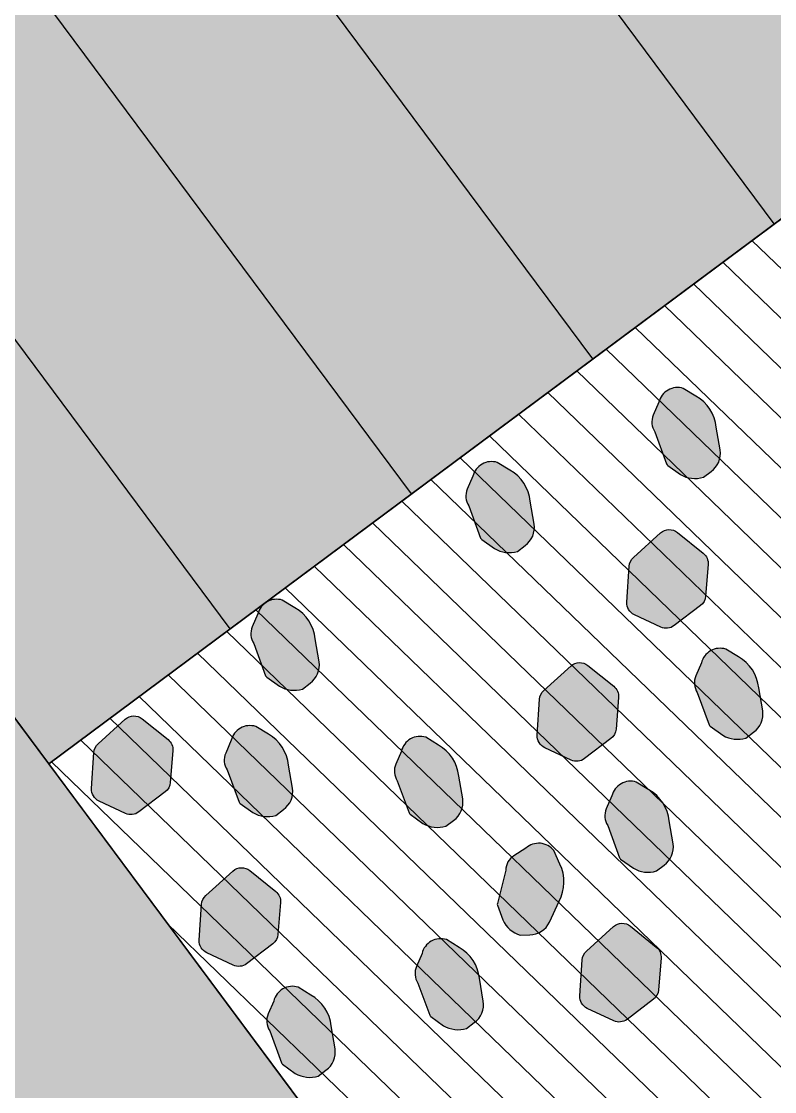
# Model space of a CAD drawing. Header units: millimetres. Extents: x 60.6 to 115.2, y 47.4 to 73.6.
# Drawn here: x 74.136 to 74.803, y 64.073 to 65.02 of the extents above; entities that cross this region are included whole.
import ezdxf

# ---------------------------------------------------------------- set-up
doc = ezdxf.new("R2010")
doc.units = ezdxf.units.MM
doc.layers.add('HATCH', color=252, linetype='Continuous', lineweight=0)
doc.layers.add('paving', color=251, linetype='Continuous', lineweight=30)
doc.layers.add('hatch 3', color=7, linetype='Continuous', true_color=0x57792a)
doc.layers.add('kamni', color=250, linetype='Continuous')

msp = doc.modelspace()

# ---------------------------------------------------------------- hatches: boundary and pattern name
at = {"layer": 'HATCH'}
h = msp.add_hatch(color=254, dxfattribs=at)
h.set_gradient(color1=(241, 224, 197), color2=(229, 198, 148), rotation=45, one_color=1, tint=0.7400000095367432, name='INVSPHERICAL')
h.paths.add_polyline_path([(74.16054920568001, 64.36295702887958), (71.79395749338255, 67.54381102388379), (72.67648784052335, 68.20042368472161), (75.0430795528224, 65.01956968971842)])
h = msp.add_hatch(color=254, dxfattribs=at)
h.set_gradient(color1=(241, 224, 197), color2=(229, 198, 148), rotation=45, one_color=1, tint=0.7400000095367432, name='INVSPHERICAL')
h.paths.add_polyline_path([(72.28810694884828, 58.85666559282595), (71.99666243536603, 59.88624360729148), (72.10006690323712, 59.96317771274346), (72.19146111161626, 60.03117604792067), (72.73072178708571, 60.43239215131268), (74.73116627184959, 61.92074570227498), (71.58857777856008, 66.14459010753683), (70.46230397407021, 65.30662952975752), (70.17085946077304, 66.3362075435698), (70.20955975139645, 66.36500100271985), (70.26618778528916, 66.40713290688939), (70.34154037068527, 66.46319609129796), (71.7939574933813, 67.54381102388288), (72.27149397399148, 66.9019707714159), (72.39087809414389, 66.7415107082993), (75.32245297884162, 62.80128238958082), (75.77856147985881, 62.18824274270128), (76.13038718819564, 61.71536598745342), (75.32808687261206, 61.11844538669118), (74.81336000500949, 60.73548271664106), (74.22640784799717, 60.29878360612452), (73.3179974739885, 59.62291590962786), (72.38503187673757, 58.92877884650511)])
at = {"layer": 'hatch 3', "linetype": 'Continuous'}
h = msp.add_hatch(dxfattribs=at)
h.set_pattern_fill('ANSI31', color=41, scale=0.01, angle=91, style=0)
h.set_pattern_definition([(136, (679.4135977810487, -569.1557750629456), (-0.02205540326207316, -0.02283903866075217), [])])
h.paths.add_polyline_path([(74.8171618665184, 63.4804266817373), (74.16054920567979, 64.36295702887924), (75.04307955282184, 65.01956968971785), (75.69969221366034, 64.13703934257592)])
at = {"layer": 'kamni', "linetype": 'ByBlock', "ltscale": 2}
h = msp.add_hatch(color=256, dxfattribs=at)
h.set_gradient(color1=(130, 130, 130), color2=(64, 64, 64), one_color=1, tint=0.25, name='INVSPHERICAL')
edge = h.paths.add_edge_path()
edge.add_line((74.7396920235957, 64.61643031866504), (74.74649122530775, 64.62156165779777))
edge.add_arc((74.73512104003294, 64.63756557449346), 0.01963177176890384, 305.3923722487573, 368.8351001129976)
edge.add_line((74.75451987052259, 64.64058084204714), (74.75106911861792, 64.66076049950141))
edge.add_arc((74.71561412813026, 64.65709248007988), 0.03564422417386991, 5.906559682272529, 60.58350187326226)
edge.add_line((74.73312095266635, 64.68814118072294), (74.72193951513168, 64.69503663952071))
edge.add_arc((74.71684545240953, 64.67878102699524), 0.01703509358927651, 72.60044115239825, 166.4045270116866)
edge.add_line((74.70028768935833, 64.68278538666152), (74.69539761100384, 64.67136519874282))
edge.add_arc((74.70955965387009, 64.66516609418795), 0.01545937758862131, 156.3597200712953, 213.6489481306258)
edge.add_line((74.69669052327049, 64.65660000797322), (74.70718812303778, 64.62819771670627))
edge.add_arc((74.70961058652938, 64.62901447703234), 0.002556448082472068, 198.6321022814706, 234.2104867513443)
edge.add_line((74.70811555212663, 64.62694076081914), (74.71933398205158, 64.61885289469262))
edge.add_arc((74.73227435904516, 64.64084657694025), 0.02551813895145151, 239.5288101117863, 286.8987928476483)
h = msp.add_hatch(color=256, dxfattribs=at)
h.set_gradient(color1=(130, 130, 130), color2=(64, 64, 64), one_color=1, tint=0.25, name='INVSPHERICAL')
edge = h.paths.add_edge_path()
edge.add_line((74.57515279987183, 64.5509254538971), (74.58195200161435, 64.55605679307939))
edge.add_arc((74.57058181636444, 64.57206070978748), 0.01963177176458585, 305.3923721685752, 368.8351000327227)
edge.add_line((74.58998064685397, 64.5750759773133), (74.58652989491884, 64.59525563471846))
edge.add_arc((74.55107490439889, 64.59158761535105), 0.03564422420041678, 5.906559590407308, 60.58350178144374)
edge.add_line((74.56858172899774, 64.6226363159891), (74.55740029140782, 64.62953177475276))
edge.add_arc((74.55230622869738, 64.61327616227015), 0.01703509354487612, 72.60044114687348, 166.4045270058792)
edge.add_line((74.53574846568972, 64.61728052192768), (74.53085838731045, 64.60586033402444))
edge.add_arc((74.54502043020716, 64.59966122941671), 0.01545937763773078, 156.3597199370911, 213.6489479967171)
edge.add_line((74.53215129954663, 64.59109514320483), (74.54264889936917, 64.56269285197288))
edge.add_arc((74.54507136282496, 64.56350961226792), 0.002556448038621741, 198.6321018787561, 234.2104863483453)
edge.add_line((74.54357632843323, 64.56143589610076), (74.55479475838285, 64.55334802995878))
edge.add_arc((74.5677351353878, 64.57534171212649), 0.02551813888833325, 239.5288099987867, 286.8987927346714)
h = msp.add_hatch(color=256, dxfattribs=at)
h.set_gradient(color1=(130, 130, 130), color2=(163, 163, 163), centered=1, one_color=1, tint=0.6399999856948853, name='SPHERICAL')
edge = h.paths.add_edge_path()
edge.add_line((74.74389038908885, 64.53927365453751), (74.7416262295369, 64.51119256566813))
edge.add_arc((74.73014349425785, 64.51211841098473), 0.01151999995830027, 307.2414973696505, 355.39025156781145, ccw=False)
edge.add_line((74.73711512008867, 64.50294743326617), (74.71379765167558, 64.48522187882304))
edge.add_arc((74.70682602581155, 64.49439285658832), 0.01152000001559035, 244.97052524652912, 307.2414973604518, ccw=False)
edge.add_line((74.7019520930669, 64.48395469679076), (74.67860968014543, 64.49485406533199))
edge.add_arc((74.68348361290316, 64.50529222509965), 0.01151999999401374, 176.3479944040464, 244.9705251246946, ccw=False)
edge.add_line((74.67198700629297, 64.50602600729712), (74.67401025636639, 64.53772548309712))
edge.add_arc((74.6855068629817, 64.53699170091124), 0.01151999999841586, 132.0214219810017, 176.3479944632241, ccw=False)
edge.add_line((74.67779527810399, 64.54554984665879), (74.70181332640595, 64.56719206030016))
edge.add_arc((74.70952491127991, 64.55863391454977), 0.01151999999796497, 51.144963875620874, 132.0214219576772, ccw=False)
edge.add_line((74.7167520077503, 64.56760494997275), (74.73963475023686, 64.54917053531858))
edge.add_arc((74.73240765375101, 64.54019949988094), 0.01152000001906038, -4.609748541704789, 51.14496386149659, ccw=False)
h = msp.add_hatch(color=256, dxfattribs=at)
h.set_gradient(color1=(130, 130, 130), color2=(64, 64, 64), one_color=1, tint=0.25, name='INVSPHERICAL')
edge = h.paths.add_edge_path()
edge.add_line((74.3849599934025, 64.42918182510391), (74.39175919514514, 64.43431316428621))
edge.add_arc((74.38038900989477, 64.45031708099441), 0.0196317717649419, 305.392372169465, 368.8351000335534)
edge.add_line((74.39978784038465, 64.45333234852058), (74.39633708844951, 64.47351200592527))
edge.add_arc((74.36088209792956, 64.46984398655798), 0.03564422420040508, 5.906559590225536, 60.58350178119481)
edge.add_line((74.37838892252853, 64.50089268719591), (74.3672074849386, 64.50778814595958))
edge.add_arc((74.36211342222816, 64.49153253347697), 0.01703509354487612, 72.60044114687348, 166.4045270058792)
edge.add_line((74.34555565922051, 64.4955368931345), (74.34066558084123, 64.48411670523126))
edge.add_arc((74.3548276237376, 64.47791760062375), 0.01545937763732717, 156.3597199373562, 213.648947996716)
edge.add_line((74.34195849307741, 64.4693515144121), (74.35245609289996, 64.4409492231797))
edge.add_arc((74.35487855635574, 64.44176598347474), 0.002556448038621741, 198.6321018787561, 234.2104863483453)
edge.add_line((74.35338352196402, 64.43969226730758), (74.36460195191376, 64.43160440116606))
edge.add_arc((74.37754232891916, 64.4535980833333), 0.02551813888817191, 239.5288099973889, 286.8987927332059)
h = msp.add_hatch(color=256, dxfattribs=at)
h.set_gradient(color1=(130, 130, 130), color2=(64, 64, 64), one_color=1, tint=0.25, name='INVSPHERICAL')
edge = h.paths.add_edge_path()
edge.add_line((74.77729921113166, 64.38584831085313), (74.78409841284383, 64.39097964998587))
edge.add_arc((74.7727282275689, 64.40698356668145), 0.01963177176887701, 305.39237224922, 368.8351001133764)
edge.add_line((74.79212705805844, 64.40999883423524), (74.78867630615389, 64.4301784916895))
edge.add_arc((74.75322131566622, 64.42651047226798), 0.03564422417386991, 5.906559682272529, 60.58350187326226)
edge.add_line((74.77072814020232, 64.45755917291103), (74.75954670266765, 64.4644546317088))
edge.add_arc((74.7544526399455, 64.44819901918333), 0.01703509358927651, 72.60044115239825, 166.4045270116866)
edge.add_line((74.7378948768943, 64.45220337884962), (74.73300479853981, 64.44078319093092))
edge.add_arc((74.74716684140606, 64.43458408637605), 0.01545937758862131, 156.3597200712953, 213.6489481306258)
edge.add_line((74.73429771080646, 64.42601800016132), (74.74479531057375, 64.39761570889436))
edge.add_arc((74.74721777406546, 64.39843246922067), 0.002556448082652441, 198.6321022854854, 234.2104867543244)
edge.add_line((74.74572273966271, 64.39635875300723), (74.75694116958744, 64.38827088688072))
edge.add_arc((74.76988154658113, 64.41026456912846), 0.02551813895160715, 239.5288101116957, 286.8987928475742)
h = msp.add_hatch(color=256, dxfattribs=at)
h.set_gradient(color1=(130, 130, 130), color2=(163, 163, 163), centered=1, one_color=1, tint=0.6399999856948853, name='SPHERICAL')
edge = h.paths.add_edge_path()
edge.add_line((74.6646740966421, 64.42168996842008), (74.66240993709005, 64.3936088795507))
edge.add_arc((74.65092720181099, 64.39453472486719), 0.01151999995829113, 307.2414973704428, 355.39025156837505, ccw=False)
edge.add_line((74.65789882764193, 64.38536374714874), (74.63458135922883, 64.36763819270561))
edge.add_arc((74.6276097333648, 64.37680917047089), 0.01152000001559035, 244.97052524652912, 307.2414973604518, ccw=False)
edge.add_line((74.62273580062015, 64.36637101067333), (74.59939338769868, 64.37727037921456))
edge.add_arc((74.60426732045642, 64.38770853898211), 0.01151999999391073, 176.3479944034461, 244.9705251244554, ccw=False)
edge.add_line((74.59277071384633, 64.3884423211797), (74.59479396391953, 64.42014179697969))
edge.add_arc((74.60629057053484, 64.4194080147937), 0.0115199999984231, 132.0214219802031, 176.3479944626598, ccw=False)
edge.add_line((74.59857898565724, 64.42796616054136), (74.62259703395921, 64.44960837418273))
edge.add_arc((74.63030861883317, 64.44105022843235), 0.01151999999796497, 51.14496387606118, 132.0214219576772, ccw=False)
edge.add_line((74.63753571530344, 64.45002126385532), (74.66041845779012, 64.43158684920115))
edge.add_arc((74.65319136130427, 64.42261581376351), 0.01152000001906038, -4.609748541704789, 51.14496386149659, ccw=False)
h = msp.add_hatch(color=256, dxfattribs=at)
h.set_gradient(color1=(130, 130, 130), color2=(163, 163, 163), centered=1, one_color=1, tint=0.6399999856948853, name='SPHERICAL')
edge = h.paths.add_edge_path()
edge.add_line((74.27036635902539, 64.37452281663604), (74.26810219947333, 64.34644172776666))
edge.add_arc((74.25661946419439, 64.34736757308315), 0.01151999995817781, 307.24149736999266, 355.3902515683296, ccw=False)
edge.add_line((74.26359109002522, 64.3381965953647), (74.24027362161212, 64.32047104092157))
edge.add_arc((74.23330199574809, 64.32964201868685), 0.01152000001559035, 244.97052524652912, 307.2414973604518, ccw=False)
edge.add_line((74.22842806300343, 64.3192038588893), (74.20508565008197, 64.33010322743053))
edge.add_arc((74.20995958283982, 64.34054138719807), 0.01151999999395883, 176.3479944034821, 244.970525123943, ccw=False)
edge.add_line((74.19846297622962, 64.34127516939566), (74.20048622630281, 64.37297464519565))
edge.add_arc((74.21198283291812, 64.37224086300967), 0.0115199999984231, 132.0214219802031, 176.3479944626598, ccw=False)
edge.add_line((74.20427124804053, 64.38079900875732), (74.2282892963425, 64.40244122239869))
edge.add_arc((74.23600088121634, 64.39388307664831), 0.01151999999788886, 51.144963875620874, 132.0214219572571, ccw=False)
edge.add_line((74.24322797768673, 64.40285411207128), (74.2661107201734, 64.38441969741712))
edge.add_arc((74.25888362368744, 64.37544866197948), 0.0115200000191317, -4.609748541659485, 51.14496386105628, ccw=False)
h = msp.add_hatch(color=256, dxfattribs=at)
h.set_gradient(color1=(130, 130, 130), color2=(64, 64, 64), one_color=1, tint=0.25, name='INVSPHERICAL')
edge = h.paths.add_edge_path()
edge.add_line((74.36142623832541, 64.31746220836101), (74.36822544003746, 64.32259354749374))
edge.add_arc((74.35685525476265, 64.33859746418943), 0.01963177176890384, 305.3923722487573, 368.8351001129976)
edge.add_line((74.3762540852523, 64.34161273174311), (74.37280333334763, 64.36179238919738))
edge.add_arc((74.33734834285997, 64.35812436977585), 0.03564422417386991, 5.906559682272529, 60.58350187326226)
edge.add_line((74.35485516739607, 64.3891730704189), (74.3436737298614, 64.39606852921668))
edge.add_arc((74.33857966713924, 64.37981291669121), 0.01703509358927651, 72.60044115239825, 166.4045270116866)
edge.add_line((74.32202190408805, 64.38381727635749), (74.31713182573355, 64.37239708843879))
edge.add_arc((74.3312938685998, 64.36619798388392), 0.01545937758862131, 156.3597200712953, 213.6489481306258)
edge.add_line((74.3184247380002, 64.3576318976692), (74.3289223377675, 64.32922960640224))
edge.add_arc((74.33134480125909, 64.33004636672831), 0.002556448082472068, 198.6321022814706, 234.2104867513443)
edge.add_line((74.32984976685634, 64.32797265051511), (74.3410681967813, 64.31988478438859))
edge.add_arc((74.35400857377488, 64.34187846663622), 0.02551813895145151, 239.5288101117863, 286.8987928476483)
h = msp.add_hatch(color=256, dxfattribs=at)
h.set_gradient(color1=(130, 130, 130), color2=(64, 64, 64), one_color=1, tint=0.25, name='INVSPHERICAL')
edge = h.paths.add_edge_path()
edge.add_line((74.51191835172517, 64.3079027515455), (74.51871755343734, 64.31303409067823))
edge.add_arc((74.50734736816287, 64.32903800737358), 0.01963177176842827, 305.3923722485224, 368.8351001128735)
edge.add_line((74.52674619865206, 64.33205327492715), (74.5232954467474, 64.35223293238187))
edge.add_arc((74.48784045626019, 64.34856491296011), 0.03564422417344097, 5.9065596827113, 60.58350187371948)
edge.add_line((74.50534728079583, 64.37961361360294), (74.49416584326116, 64.38650907240117))
edge.add_arc((74.48907178053923, 64.37025345987547), 0.01703509358942549, 72.60044115335668, 166.4045270125197)
edge.add_line((74.47251401748792, 64.37425781954153), (74.46762393913332, 64.36283763162282))
edge.add_arc((74.48178598199945, 64.35663852706796), 0.01545937758851716, 156.3597200711264, 213.6489481308593)
edge.add_line((74.46891685139997, 64.34807244085323), (74.47941445116737, 64.31967014958673))
edge.add_arc((74.48183691465965, 64.32048690991257), 0.002556448083045796, 198.6321022717574, 234.2104867419233)
edge.add_line((74.48034188025622, 64.31841319369914), (74.49156031018106, 64.31032532757263))
edge.add_arc((74.50450068717419, 64.33231900982048), 0.02551813895141688, 239.5288101129252, 286.8987928487737)
h = msp.add_hatch(color=256, dxfattribs=at)
h.set_gradient(color1=(130, 130, 130), color2=(64, 64, 64), one_color=1, tint=0.25, name='INVSPHERICAL')
edge = h.paths.add_edge_path()
edge.add_line((74.69808291868492, 64.2682646247357), (74.70488212039697, 64.27339596386844))
edge.add_arc((74.69351193512216, 64.28939988056413), 0.01963177176890384, 305.3923722487573, 368.8351001129976)
edge.add_line((74.71291076561181, 64.29241514811781), (74.70946001370714, 64.31259480557208))
edge.add_arc((74.67400502321948, 64.30892678615055), 0.03564422417386991, 5.906559682272529, 60.58350187326226)
edge.add_line((74.69151184775558, 64.3399754867936), (74.6803304102209, 64.34687094559138))
edge.add_arc((74.67523634749875, 64.33061533306591), 0.01703509358927651, 72.60044115239825, 166.4045270116866)
edge.add_line((74.65867858444756, 64.33461969273219), (74.65378850609306, 64.32319950481349))
edge.add_arc((74.66795054895931, 64.31700040025862), 0.01545937758862131, 156.3597200712953, 213.6489481306258)
edge.add_line((74.65508141835971, 64.3084343140439), (74.665579018127, 64.28003202277694))
edge.add_arc((74.6680014816186, 64.28084878310301), 0.002556448082472068, 198.6321022814706, 234.2104867513443)
edge.add_line((74.66650644721585, 64.2787750668898), (74.6777248771408, 64.27068720076329))
edge.add_arc((74.69066525413439, 64.29268088301092), 0.02551813895145151, 239.5288101117863, 286.8987928476483)
h = msp.add_hatch(color=256, dxfattribs=at)
h.set_gradient(color1=(130, 130, 130), color2=(64, 64, 64), one_color=1, tint=0.25, name='INVSPHERICAL')
edge = h.paths.add_edge_path()
edge.add_line((74.577611339496, 64.21141370492205), (74.58612058594872, 64.2118042303432))
edge.add_arc((74.58578539212169, 64.2314331403719), 0.01963177179514093, 270.9783184654257, 334.4210463295151)
edge.add_line((74.60349307718059, 64.22295703550753), (74.61205121783269, 64.2415550055889))
edge.add_arc((74.58072868859438, 64.25856705646106), 0.0356442241150162, 331.4925058022542, 386.169447993388)
edge.add_line((74.61271915402551, 64.27428713388645), (74.60739185090688, 64.28629512031375))
edge.add_arc((74.59400220268901, 64.27576365636912), 0.01703509354876818, 38.18638721393869, 131.9904730733634)
edge.add_line((74.58260560535189, 64.28842509314973), (74.57211707296904, 64.28176744734674))
edge.add_arc((74.58029685877818, 64.26864938877895), 0.01545937762237998, 121.9456662774147, 179.2348943366117)
edge.add_line((74.56483885948546, 64.26885582118894), (74.55744701053538, 64.23949172204402))
edge.add_arc((74.55990708997342, 64.23879642659028), 0.002556448045520293, 164.218047265119, 199.7964317348159)
edge.add_line((74.55750172324463, 64.23793061049582), (74.56218563208893, 64.22491801093884))
edge.add_arc((74.5852912738876, 64.23574874186681), 0.02551813894787653, 205.1147562789811, 252.4847390148752)
h = msp.add_hatch(color=256, dxfattribs=at)
h.set_gradient(color1=(130, 130, 130), color2=(163, 163, 163), centered=1, one_color=1, tint=0.6399999856948853, name='SPHERICAL')
edge = h.paths.add_edge_path()
edge.add_line((74.36562460381856, 64.24030554423348), (74.36336044426662, 64.2122244553641))
edge.add_arc((74.35187770898756, 64.2131503006807), 0.01151999995830027, 307.2414973696505, 355.39025156781145, ccw=False)
edge.add_line((74.35884933481839, 64.20397932296214), (74.33553186640529, 64.18625376851901))
edge.add_arc((74.32856024054126, 64.19542474628429), 0.01152000001559035, 244.97052524652912, 307.2414973604518, ccw=False)
edge.add_line((74.3236863077966, 64.18498658648673), (74.30034389487514, 64.19588595502796))
edge.add_arc((74.30521782763287, 64.20632411479562), 0.01151999999401374, 176.3479944040464, 244.9705251246946, ccw=False)
edge.add_line((74.29372122102268, 64.20705789699309), (74.2957444710961, 64.23875737279309))
edge.add_arc((74.30724107771141, 64.23802359060721), 0.01151999999841586, 132.0214219810017, 176.3479944632241, ccw=False)
edge.add_line((74.2995294928337, 64.24658173635476), (74.32354754113567, 64.26822394999613))
edge.add_arc((74.33125912600963, 64.25966580424574), 0.01151999999796497, 51.144963875620874, 132.0214219576772, ccw=False)
edge.add_line((74.33848622248001, 64.26863683966872), (74.36136896496657, 64.25020242501455))
edge.add_arc((74.35414186848072, 64.24123138957691), 0.01152000001906038, -4.609748541704789, 51.14496386149659, ccw=False)
h = msp.add_hatch(color=256, dxfattribs=at)
h.set_gradient(color1=(130, 130, 130), color2=(163, 163, 163), centered=1, one_color=1, tint=0.6399999856948853, name='SPHERICAL')
edge = h.paths.add_edge_path()
edge.add_line((74.70228128417807, 64.19110796060818), (74.70001712462613, 64.1630268717388))
edge.add_arc((74.68853438934707, 64.1639527170554), 0.01151999995830027, 307.2414973696505, 355.39025156781145, ccw=False)
edge.add_line((74.6955060151779, 64.15478173933684), (74.6721885467648, 64.13705618489371))
edge.add_arc((74.66521692090078, 64.14622716265899), 0.01152000001559035, 244.97052524652912, 307.2414973604518, ccw=False)
edge.add_line((74.66034298815612, 64.13578900286143), (74.63700057523465, 64.14668837140266))
edge.add_arc((74.64187450799238, 64.15712653117032), 0.01151999999401374, 176.3479944040464, 244.9705251246946, ccw=False)
edge.add_line((74.63037790138219, 64.15786031336779), (74.63240115145561, 64.18955978916779))
edge.add_arc((74.64389775807092, 64.18882600698191), 0.01151999999841586, 132.0214219810017, 176.3479944632241, ccw=False)
edge.add_line((74.63618617319321, 64.19738415272946), (74.66020422149518, 64.21902636637083))
edge.add_arc((74.66791580636914, 64.21046822062044), 0.01151999999796497, 51.144963875620874, 132.0214219576772, ccw=False)
edge.add_line((74.67514290283953, 64.21943925604342), (74.69802564532608, 64.20100484138925))
edge.add_arc((74.69079854884023, 64.19203380595161), 0.01152000001906038, -4.609748541704789, 51.14496386149659, ccw=False)
h = msp.add_hatch(color=256, dxfattribs=at)
h.set_gradient(color1=(130, 130, 130), color2=(64, 64, 64), one_color=1, tint=0.25, name='INVSPHERICAL')
edge = h.paths.add_edge_path()
edge.add_line((74.5301843964968, 64.12900621454628), (74.53698359823943, 64.13413755372903))
edge.add_arc((74.5256134129894, 64.15014147043689), 0.01963177176446633, 305.39237216923, 368.8351000334294)
edge.add_line((74.54501224347882, 64.15315673796295), (74.5415614915438, 64.17333639536764))
edge.add_arc((74.5061065010234, 64.16966837600057), 0.03564422420083402, 5.906559589786766, 60.58350178073758)
edge.add_line((74.52361332562282, 64.20071707663874), (74.51243188803278, 64.2076125354024))
edge.add_arc((74.50733782532234, 64.19135692291991), 0.01703509354476763, 72.60044114675912, 166.404527006161)
edge.add_line((74.4907800623148, 64.19536128257732), (74.48588998393552, 64.18394109467363))
edge.add_arc((74.5000520268319, 64.17774199006601), 0.01545937763737276, 156.3597199369703, 213.6489479961318)
edge.add_line((74.48718289617159, 64.16917590385447), (74.49768049599425, 64.14077361262207))
edge.add_arc((74.50010295945003, 64.14159037291711), 0.002556448038621741, 198.6321018787561, 234.2104863483453)
edge.add_line((74.49860792505831, 64.13951665674995), (74.50982635500793, 64.13142879060842))
edge.add_arc((74.52276673201334, 64.15342247277579), 0.0255181388882699, 239.5288099975184, 286.8987927333759)
h = msp.add_hatch(color=256, dxfattribs=at)
h.set_gradient(color1=(130, 130, 130), color2=(64, 64, 64), one_color=1, tint=0.25, name='INVSPHERICAL')
edge = h.paths.add_edge_path()
edge.add_line((74.39903342586138, 64.0868802005491), (74.40583262757355, 64.09201153968183))
edge.add_arc((74.39446244229862, 64.10801545637742), 0.01963177176887701, 305.39237224922, 368.8351001133764)
edge.add_line((74.41386127278815, 64.11103072393121), (74.4104105208836, 64.13121038138547))
edge.add_arc((74.37495553039594, 64.12754236196395), 0.03564422417386991, 5.906559682272529, 60.58350187326226)
edge.add_line((74.39246235493204, 64.158591062607), (74.38128091739736, 64.16548652140477))
edge.add_arc((74.37618685467521, 64.1492309088793), 0.01703509358927651, 72.60044115239825, 166.4045270116866)
edge.add_line((74.35962909162402, 64.15323526854559), (74.35473901326952, 64.14181508062688))
edge.add_arc((74.36890105613577, 64.13561597607202), 0.01545937758862131, 156.3597200712953, 213.6489481306258)
edge.add_line((74.35603192553617, 64.12704988985729), (74.36652952530346, 64.09864759859033))
edge.add_arc((74.36895198879517, 64.09946435891663), 0.002556448082652441, 198.6321022854854, 234.2104867543244)
edge.add_line((74.36745695439242, 64.0973906427032), (74.37867538431715, 64.08930277657669))
edge.add_arc((74.39161576131085, 64.11129645882443), 0.02551813895160715, 239.5288101116957, 286.8987928475742)

# ---------------------------------------------------------------- linework, layer by layer
at = {"layer": 'Defpoints'}
for p, q in [((76.13038718819553, 61.71536598745365), (72.83499384069682, 66.14459010753592)), ((74.16054920567979, 64.36295702887935), (76.55518055101254, 66.14459010753603))]:
    msp.add_line(p, q, dxfattribs=at)
for points in [[(74.16054920568001, 64.36295702887958), (71.79395749338255, 67.54381102388379), (72.67648784052335, 68.20042368472161), (75.0430795528224, 65.01956968971842), (74.16054920567979, 64.36295702887924)], [(74.8171618665184, 63.4804266817373), (74.16054920567979, 64.36295702887924), (75.04307955282184, 65.01956968971785), (75.69969221366034, 64.13703934257592), (74.81716186651852, 63.48042668173741)]]:
    msp.add_lwpolyline(points, close=True, dxfattribs=at)
at = {"layer": 'Defpoints', "color": 6}
msp.add_lwpolyline([(72.28810694884828, 58.85666559282595), (71.99666243536603, 59.88624360729148), (72.10006690323712, 59.96317771274346), (72.19146111161626, 60.03117604792067), (72.73072178708571, 60.43239215131268), (74.73116627184959, 61.92074570227498), (71.58857777856008, 66.14459010753683), (70.46230397407021, 65.30662952975752), (70.17085946077304, 66.3362075435698), (70.20955975139645, 66.36500100271985), (70.26618778528916, 66.40713290688939), (70.34154037068527, 66.46319609129796), (71.7939574933813, 67.54381102388288), (72.27149397399148, 66.9019707714159), (72.39087809414389, 66.7415107082993), (75.32245297884162, 62.80128238958082), (75.77856147985881, 62.18824274270128), (76.13038718819564, 61.71536598745342), (75.32808687261206, 61.11844538669118), (74.81336000500949, 60.73548271664106), (74.22640784799717, 60.29878360612452), (73.3179974739885, 59.62291590962786), (72.38503187673757, 58.92877884650511), (72.28810694884828, 58.85666559282595)], close=True, dxfattribs=at)
at = {"layer": 'kamni'}
for points in [[(74.7396920235957, 64.61643031866504), (74.74649122530775, 64.62156165779777, 0.2841157258522438), (74.75451987052259, 64.64058084204714), (74.75106911861792, 64.66076049950141, 0.2432049483606517), (74.73312095266635, 64.68814118072294), (74.72193951513168, 64.69503663952071, 0.4337962987139013), (74.70028768935833, 64.68278538666152), (74.69539761100384, 64.67136519874282, 0.2553114715337171), (74.69669052327049, 64.65660000797322), (74.70718812303778, 64.62819771670627, 0.1564991940563422), (74.70811555212663, 64.62694076081914), (74.71933398205158, 64.61885289469262, 0.2096850641670248)], [(74.57515279987183, 64.5509254538971), (74.58195200161435, 64.55605679307939, 0.2841157258522438), (74.58998064685397, 64.5750759773133), (74.58652989491884, 64.59525563471846, 0.2432049483606517), (74.56858172899774, 64.6226363159891), (74.55740029140782, 64.62953177475276, 0.4337962987139013), (74.53574846568972, 64.61728052192768), (74.53085838731045, 64.60586033402444, 0.2553114715337171), (74.53215129954663, 64.59109514320483), (74.54264889936917, 64.56269285197288, 0.1564991940563422), (74.54357632843323, 64.56143589610076), (74.55479475838285, 64.55334802995878, 0.2096850641670248)], [(74.3849599934025, 64.42918182510391), (74.39175919514514, 64.43431316428621, 0.2841157258522438), (74.39978784038465, 64.45333234852058), (74.39633708844951, 64.47351200592527, 0.2432049483606517), (74.37838892252853, 64.50089268719591), (74.3672074849386, 64.50778814595958, 0.4337962987139013), (74.34555565922051, 64.4955368931345), (74.34066558084123, 64.48411670523126, 0.2553114715337171), (74.34195849307741, 64.4693515144121), (74.35245609289996, 64.4409492231797, 0.1564991940563422), (74.35338352196402, 64.43969226730758), (74.36460195191376, 64.43160440116606, 0.2096850641670248)], [(74.77729921113166, 64.38584831085313), (74.78409841284383, 64.39097964998587, 0.2841157258522438), (74.79212705805844, 64.40999883423524), (74.78867630615389, 64.4301784916895, 0.2432049483606517), (74.77072814020232, 64.45755917291103), (74.75954670266765, 64.4644546317088, 0.4337962987139013), (74.7378948768943, 64.45220337884962), (74.73300479853981, 64.44078319093092, 0.2553114715337171), (74.73429771080646, 64.42601800016132), (74.74479531057375, 64.39761570889436, 0.1564991940563422), (74.74572273966271, 64.39635875300723), (74.75694116958744, 64.38827088688072, 0.2096850641670248)], [(74.36142623832541, 64.31746220836101), (74.36822544003746, 64.32259354749374, 0.2841157258522438), (74.3762540852523, 64.34161273174311), (74.37280333334763, 64.36179238919738, 0.2432049483606517), (74.35485516739607, 64.3891730704189), (74.3436737298614, 64.39606852921668, 0.4337962987139013), (74.32202190408805, 64.38381727635749), (74.31713182573355, 64.37239708843879, 0.2553114715337171), (74.3184247380002, 64.3576318976692), (74.3289223377675, 64.32922960640224, 0.1564991940563422), (74.32984976685634, 64.32797265051511), (74.3410681967813, 64.31988478438859, 0.2096850641670248)], [(74.51191835172517, 64.3079027515455), (74.51871755343734, 64.31303409067823, 0.2841157258522438), (74.52674619865206, 64.33205327492715), (74.5232954467474, 64.35223293238187, 0.2432049483606517), (74.50534728079583, 64.37961361360294), (74.49416584326116, 64.38650907240117, 0.4337962987139013), (74.47251401748792, 64.37425781954153), (74.46762393913332, 64.36283763162282, 0.2553114715337171), (74.46891685139997, 64.34807244085323), (74.47941445116737, 64.31967014958673, 0.1564991940563422), (74.48034188025622, 64.31841319369914), (74.49156031018106, 64.31032532757263, 0.2096850641670248)], [(74.69808291868492, 64.2682646247357), (74.70488212039697, 64.27339596386844, 0.2841157258522438), (74.71291076561181, 64.29241514811781), (74.70946001370714, 64.31259480557208, 0.2432049483606517), (74.69151184775558, 64.3399754867936), (74.6803304102209, 64.34687094559138, 0.4337962987139013), (74.65867858444756, 64.33461969273219), (74.65378850609306, 64.32319950481349, 0.2553114715337171), (74.65508141835971, 64.3084343140439), (74.665579018127, 64.28003202277694, 0.1564991940563422), (74.66650644721585, 64.2787750668898), (74.6777248771408, 64.27068720076329, 0.2096850641670248)], [(74.577611339496, 64.21141370492205), (74.58612058594872, 64.2118042303432, 0.2841157258522438), (74.60349307718059, 64.22295703550753), (74.61205121783269, 64.2415550055889, 0.2432049483606517), (74.61271915402551, 64.27428713388645), (74.60739185090688, 64.28629512031375, 0.4337962987139013), (74.58260560535189, 64.28842509314973), (74.57211707296904, 64.28176744734674, 0.2553114715337171), (74.56483885948546, 64.26885582118894), (74.55744701053538, 64.23949172204402, 0.1564991940563422), (74.55750172324463, 64.23793061049582), (74.56218563208893, 64.22491801093884, 0.2096850641670248)], [(74.5301843964968, 64.12900621454628), (74.53698359823943, 64.13413755372903, 0.2841157258522438), (74.54501224347882, 64.15315673796295), (74.5415614915438, 64.17333639536764, 0.2432049483606517), (74.52361332562282, 64.20071707663874), (74.51243188803278, 64.2076125354024, 0.4337962987139013), (74.4907800623148, 64.19536128257732), (74.48588998393552, 64.18394109467363, 0.2553114715337171), (74.48718289617159, 64.16917590385447), (74.49768049599425, 64.14077361262207, 0.1564991940563422), (74.49860792505831, 64.13951665674995), (74.50982635500793, 64.13142879060842, 0.2096850641670248)], [(74.39903342586138, 64.0868802005491), (74.40583262757355, 64.09201153968183, 0.2841157258522438), (74.41386127278815, 64.11103072393121), (74.4104105208836, 64.13121038138547, 0.2432049483606517), (74.39246235493204, 64.158591062607), (74.38128091739736, 64.16548652140477, 0.4337962987139013), (74.35962909162402, 64.15323526854559), (74.35473901326952, 64.14181508062688, 0.2553114715337171), (74.35603192553617, 64.12704988985729), (74.36652952530346, 64.09864759859033, 0.1564991940563422), (74.36745695439242, 64.0973906427032), (74.37867538431715, 64.08930277657669, 0.2096850641670248)]]:
    msp.add_lwpolyline(points, format="xyb", close=True, dxfattribs=at)
at = {"layer": 'kamni', "linetype": 'ByBlock', "ltscale": 2}
for points in [[(74.74389038908885, 64.53927365453751), (74.7416262295369, 64.51119256566813, -0.213235042842403), (74.73711512008867, 64.50294743326617), (74.71379765167558, 64.48522187882304, -0.2785982335654852), (74.7019520930669, 64.48395469679076), (74.67860968014543, 64.49485406533199, -0.3087033563484225), (74.67198700629297, 64.50602600729712), (74.67401025636639, 64.53772548309712, -0.1958595006723922), (74.67779527810399, 64.54554984665879), (74.70181332640595, 64.56719206030016, -0.3683071794997488), (74.7167520077503, 64.56760494997275), (74.73963475023686, 64.54917053531858, -0.248191503945889)], [(74.6646740966421, 64.42168996842008), (74.66240993709005, 64.3936088795507, -0.213235042842403), (74.65789882764193, 64.38536374714874), (74.63458135922883, 64.36763819270561, -0.2785982335654852), (74.62273580062015, 64.36637101067333), (74.59939338769868, 64.37727037921456, -0.3087033563484225), (74.59277071384633, 64.3884423211797), (74.59479396391953, 64.42014179697969, -0.1958595006723922), (74.59857898565724, 64.42796616054136), (74.62259703395921, 64.44960837418273, -0.3683071794997488), (74.63753571530344, 64.45002126385532), (74.66041845779012, 64.43158684920115, -0.248191503945889)], [(74.27036635902539, 64.37452281663604), (74.26810219947333, 64.34644172776666, -0.213235042842403), (74.26359109002522, 64.3381965953647), (74.24027362161212, 64.32047104092157, -0.2785982335654852), (74.22842806300343, 64.3192038588893), (74.20508565008197, 64.33010322743053, -0.3087033563484225), (74.19846297622962, 64.34127516939566), (74.20048622630281, 64.37297464519565, -0.1958595006723922), (74.20427124804053, 64.38079900875732), (74.2282892963425, 64.40244122239869, -0.3683071794997488), (74.24322797768673, 64.40285411207128), (74.2661107201734, 64.38441969741712, -0.248191503945889)], [(74.36562460381856, 64.24030554423348), (74.36336044426662, 64.2122244553641, -0.213235042842403), (74.35884933481839, 64.20397932296214), (74.33553186640529, 64.18625376851901, -0.2785982335654852), (74.3236863077966, 64.18498658648673), (74.30034389487514, 64.19588595502796, -0.3087033563484225), (74.29372122102268, 64.20705789699309), (74.2957444710961, 64.23875737279309, -0.1958595006723922), (74.2995294928337, 64.24658173635476), (74.32354754113567, 64.26822394999613, -0.3683071794997488), (74.33848622248001, 64.26863683966872), (74.36136896496657, 64.25020242501455, -0.248191503945889)], [(74.70228128417807, 64.19110796060818), (74.70001712462613, 64.1630268717388, -0.213235042842403), (74.6955060151779, 64.15478173933684), (74.6721885467648, 64.13705618489371, -0.2785982335654852), (74.66034298815612, 64.13578900286143), (74.63700057523465, 64.14668837140266, -0.3087033563484225), (74.63037790138219, 64.15786031336779), (74.63240115145561, 64.18955978916779, -0.1958595006723922), (74.63618617319321, 64.19738415272946), (74.66020422149518, 64.21902636637083, -0.3683071794997488), (74.67514290283953, 64.21943925604342), (74.69802564532608, 64.20100484138925, -0.248191503945889)]]:
    msp.add_lwpolyline(points, format="xyb", close=True, dxfattribs=at)
at = {"layer": 'paving', "color": 139}
for p, q in [((74.80238945814699, 64.84049350948908), (73.15210246676327, 67.05858712579266)), ((74.64192939503027, 64.72110938933656), (72.99164240364655, 66.93920300564025)), ((74.48146933191333, 64.60172526918416), (72.83118234052972, 66.81981888548762)), ((74.3210092687965, 64.48234114903164), (72.67072227741289, 66.7004347653351)), ((74.16054920568013, 64.36295702887946), (72.51026221429606, 66.58105064518281)), ((74.16054920568013, 64.36295702887946), (75.04307955282206, 65.0195696897182)), ((76.13038718819553, 61.71536598745365), (74.16054920568013, 64.36295702887946))]:
    msp.add_line(p, q, dxfattribs=at)

doc.saveas('drawing.dxf')
